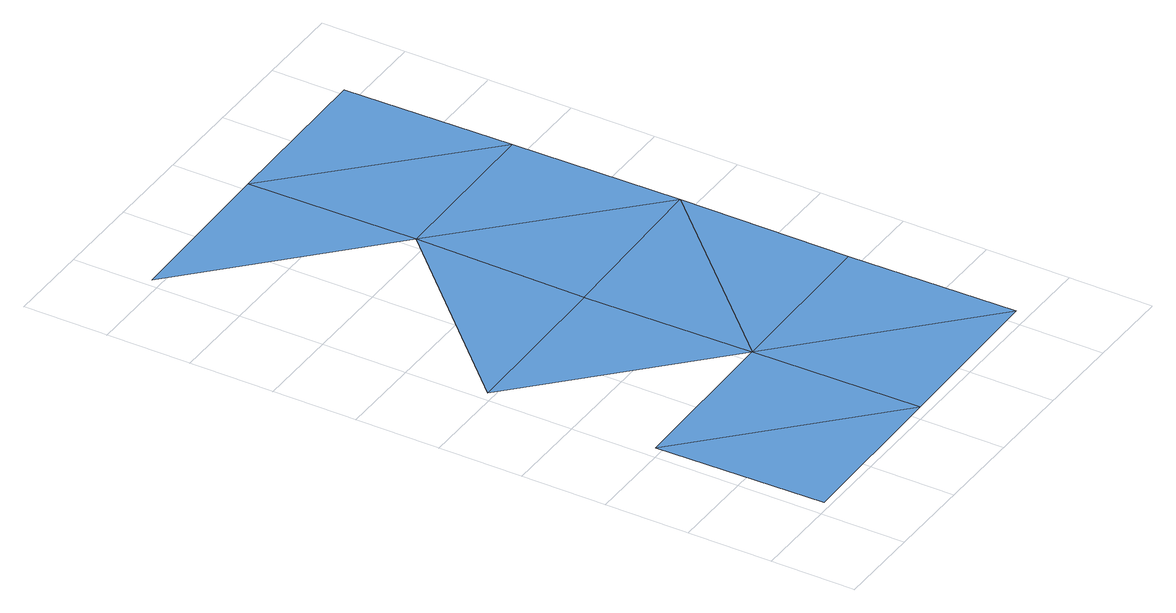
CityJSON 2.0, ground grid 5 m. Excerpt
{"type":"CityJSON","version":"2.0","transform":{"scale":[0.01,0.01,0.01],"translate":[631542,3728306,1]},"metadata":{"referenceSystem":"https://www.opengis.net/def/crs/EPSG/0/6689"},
"CityObjects":{
"waterbody1":{"type":"WaterBody","attributes":{"name":"福岡県津波浸水想定図","class":"1140","function":"2","WaterBodyTsunamiRiskAttribute.description":"1","WaterBodyTsunamiRiskAttribute.rank":"1"},"geometry":[{"type":"MultiSurface","lod":"1","boundaries":[[[0,1,2]],[[2,1,3]],[[4,5,6]],[[6,7,8]],[[9,5,3]],[[9,3,10]]]}]},
"waterbody2":{"type":"WaterBody","attributes":{"name":"福岡県津波浸水想定図","class":"1140","function":"2","WaterBodyTsunamiRiskAttribute.description":"1","WaterBodyTsunamiRiskAttribute.rank":"3"},"geometry":[{"type":"MultiSurface","lod":"1","boundaries":[[[3,5,4]],[[7,6,11]],[[11,12,7]]]}]},
"waterbody3":{"type":"WaterBody","attributes":{"name":"福岡県津波浸水想定図","class":"1140","function":"2","WaterBodyTsunamiRiskAttribute.description":"1","WaterBodyTsunamiRiskAttribute.rank":"2"},"geometry":[{"type":"MultiSurface","lod":"1","boundaries":[[[3,1,13]],[[10,3,13]],[[6,5,9]],[[11,6,9]]]}]}
},
"vertices":[
[101,41,83],[1100,61,83],[81,1041,83],[1081,1060,83],[62,2041,84],[1062,2060,84],[1042,3059,108],[1023,4059,108],[23,4039,108],[2062,2080,98],[2081,1080,85],
[2042,3078,100],[2023,4078,100],
[2100,80,85]
]}
